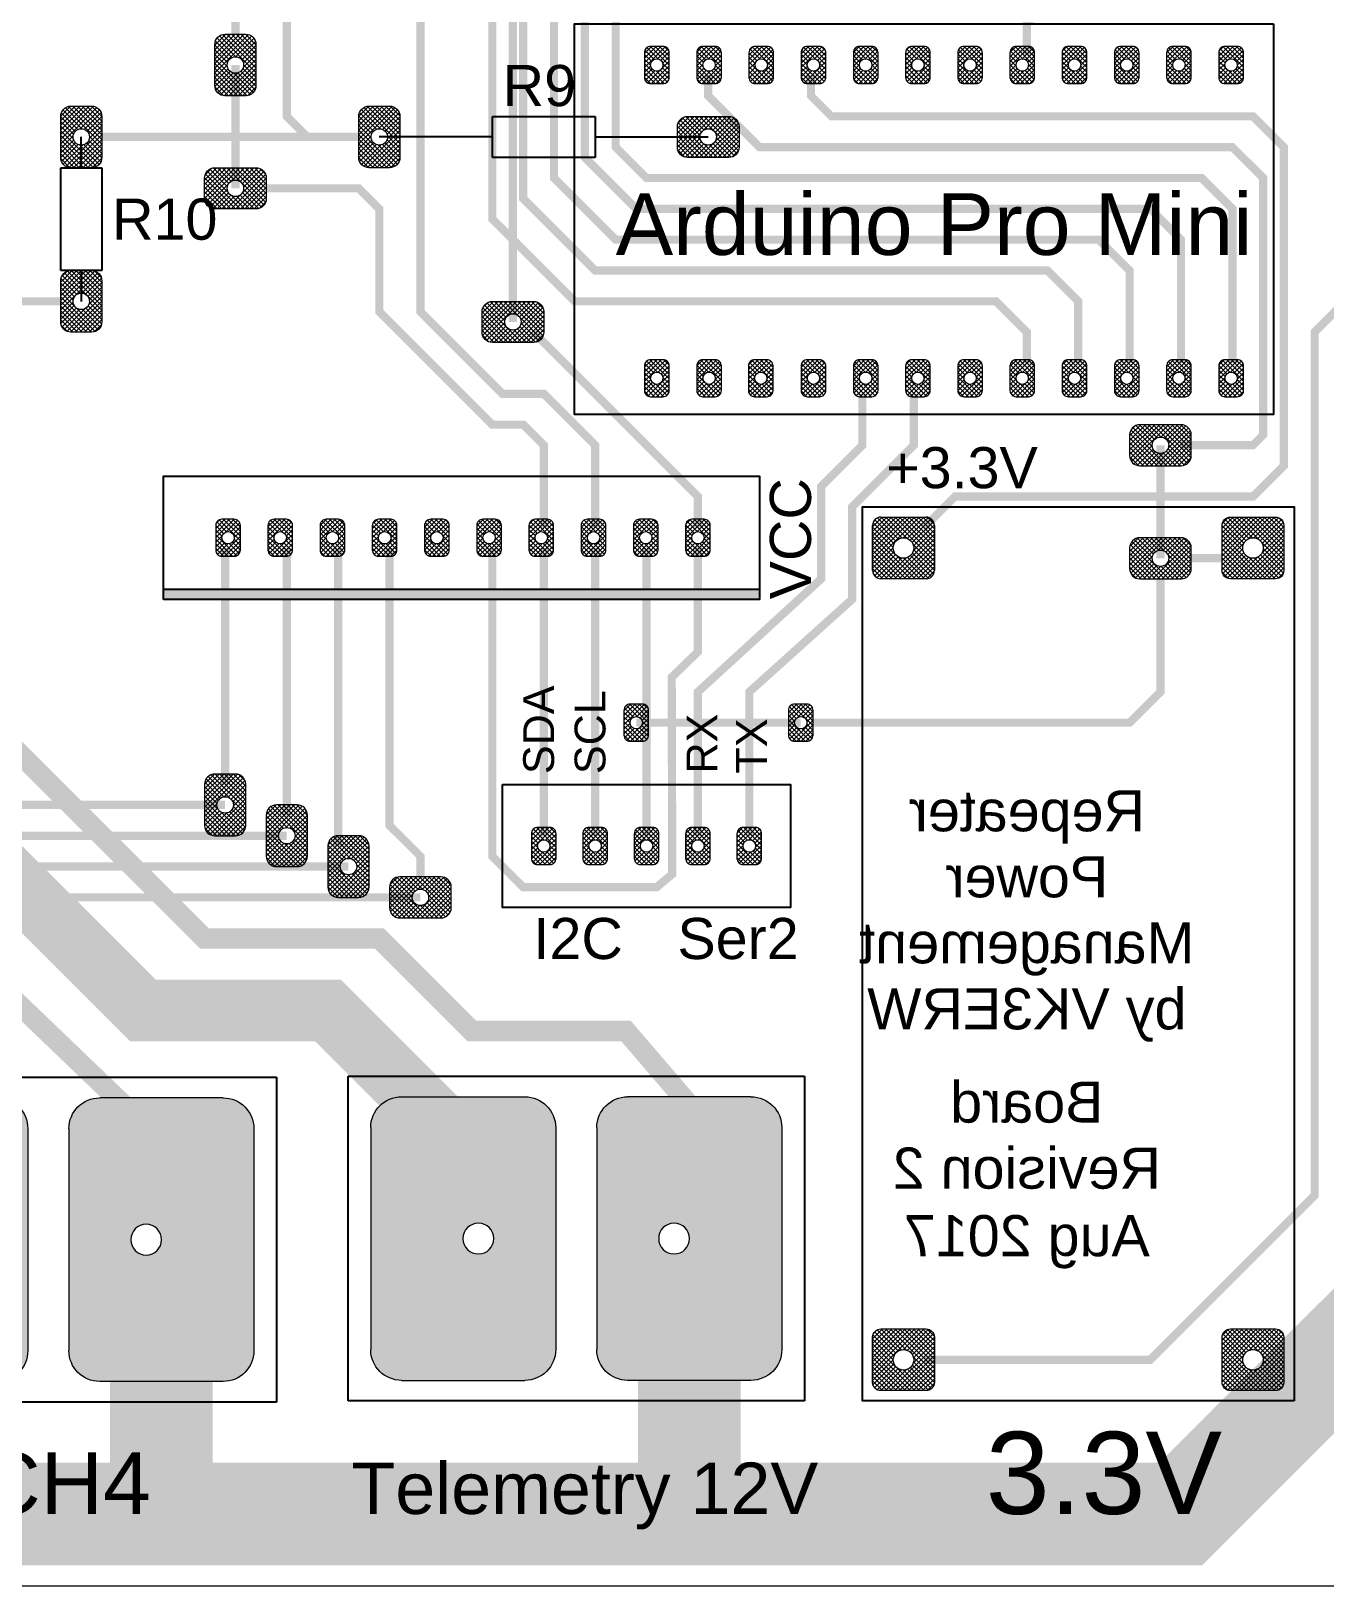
# Model space of a CAD drawing. Header units: millimetres. Extents: x -60 to 250, y -137 to 192.
# Drawn here: x 127.6 to 190.5, y 0 to 75.6 of the extents above; entities that cross this region are included whole.
import ezdxf
from ezdxf.enums import TextEntityAlignment as Align

# ---------------------------------------------------------------- set-up
doc = ezdxf.new("R2010")
doc.units = ezdxf.units.MM
for name, color, linetype, lineweight in [('Board', 5, 'Continuous', 13), ('Copper', 1, 'Continuous', 5), ('Fill', 4, 'Continuous', 9)]:
    doc.layers.add(name, color=color, linetype=linetype, lineweight=lineweight)
doc.layers.add('Bridges', color=6, linetype='Continuous')
doc.layers.add('Screen', color=2, linetype='Continuous')
doc.styles.get("Standard").update_dxf_attribs({"font": 'Arial.ttf'})
pattern_1 = [(45, (0, -9), (-0.1122532, 0.1122532), []), (135, (0, -9), (-0.1122532, -0.1122532), [])]
pattern_2 = [(45, (0, -4.5), (-0.1122532, 0.1122532), []), (135, (0, -4.5), (-0.1122532, -0.1122532), [])]

# ---------------------------------------------------------------- blocks, each defined once
blk = doc.blocks.new('Terminal_2pole')
at = {"layer": 'Copper'}
h = blk.add_hatch(color=256, dxfattribs=at)
h.dxf.hatch_style = 1
h.paths.add_polyline_path([(14.76, 5.4, 0.414214), (13.26, 6.9), (7.26, 6.9, 0.414214), (5.76, 5.4), (5.76, -5.4, 0.414214), (7.26, -6.9), (13.26, -6.9, 0.414214), (14.76, -5.4)])
h.paths.add_polyline_path([(10.27, 0, -1), (8.77, 0, -1)], flags=16)
h.paths.add_polyline_path([(3.76, 5.4, 0.414214), (2.26, 6.9), (-3.74, 6.9, 0.414214), (-5.24, 5.4), (-5.24, -5.4, 0.414214), (-3.74, -6.9), (2.26, -6.9, 0.414214), (3.76, -5.4)])
h.paths.add_polyline_path([(0.75, 0, -1), (-0.75, 0, -1)], flags=16)
for p, q in [((-3.74, 6.9), (2.26, 6.9)), ((13.26, 6.9), (7.26, 6.9)), ((-5.24, 5.4), (-5.24, -5.4)), ((3.76, 5.4), (3.76, -5.4)), ((5.76, 5.4), (5.76, -5.4)), ((14.76, 5.4), (14.76, -5.4)), ((-3.74, -6.9), (2.26, -6.9)), ((13.26, -6.9), (7.26, -6.9))]:
    blk.add_line(p, q, dxfattribs=at)
for centre in [(0, 0), (9.52, 0)]:
    blk.add_circle(centre, 0.75, dxfattribs=at)
for centre, start, end in [((-3.74, 5.4), 90, 180), ((2.26, 5.4), 0, 90), ((7.26, 5.4), 90, 180), ((13.26, 5.4), 0, 90), ((-3.74, -5.4), 180, 270), ((2.26, -5.4), 270, 0), ((7.26, -5.4), 180, 270), ((13.26, -5.4), 270, 0)]:
    blk.add_arc(centre, 1.5, start, end, dxfattribs=at)
at = {"layer": 'Screen'}
for p, q in [((15.86, 7.9), (-6.34, 7.9)), ((-6.34, 7.9), (-6.34, -7.9)), ((15.86, -7.9), (15.86, 7.9)), ((-6.34, -7.9), (15.86, -7.9))]:
    blk.add_line(p, q, dxfattribs=at)

msp = doc.modelspace()

# ---------------------------------------------------------------- hatches: boundary and pattern name
at = {"layer": 'Fill'}
h = msp.add_hatch(dxfattribs=at)
h.set_pattern_fill('ANSI37', color=256, scale=0.05)
h.set_pattern_definition(pattern_1)
h.paths.add_polyline_path([(138, 75.5), (137, 75.5, 0.414214), (136.5, 75), (136.5, 73, 0.414214), (137, 72.5), (137.5, 72.5), (137.5, 73.6, -1), (137.5, 74.4, -1), (137.5, 73.6), (137.5, 72.5), (138, 72.5, 0.414214), (138.5, 73), (138.5, 75, 0.414214)])
h = msp.add_hatch(dxfattribs=at)
h.set_pattern_fill('ANSI37', color=256, scale=0.05)
h.paths.add_polyline_path([(158.3, 73.1, 0.414214), (158.6, 73.4), (158.6, 74.6, 0.414214), (158.3, 74.9), (157.7, 74.9, 0.414214), (157.4, 74.6), (157.4, 73.4, 0.414214), (157.7, 73.1)])
h.paths.add_polyline_path([(157.7, 74, -1), (158.3, 74, -1)], flags=16)
h.paths.add_polyline_path([(160.24, 73.1), (160.84, 73.1, 0.414214), (161.14, 73.4), (161.14, 74.6, 0.414214), (160.84, 74.9), (160.24, 74.9, 0.414214), (159.94, 74.6), (159.94, 73.4, 0.414214)])
h.paths.add_polyline_path([(160.24, 74, -1), (160.84, 74, -1)], flags=16)
h.paths.add_polyline_path([(163.38, 73.1, 0.414214), (163.68, 73.4), (163.68, 74.6, 0.414214), (163.38, 74.9), (162.78, 74.9, 0.414214), (162.48, 74.6), (162.48, 73.4, 0.414214), (162.78, 73.1)])
h.paths.add_polyline_path([(162.78, 74, -1), (163.38, 74, -1)], flags=16)
h.paths.add_polyline_path([(165.92, 73.1, 0.414214), (166.22, 73.4), (166.22, 74.6, 0.414214), (165.92, 74.9), (165.32, 74.9, 0.414214), (165.02, 74.6), (165.02, 73.4, 0.414214), (165.32, 73.1)])
h.paths.add_polyline_path([(165.32, 74, -1), (165.92, 74, -1)], flags=16)
h.paths.add_polyline_path([(167.56, 73.4, 0.414214), (167.86, 73.1), (168.46, 73.1, 0.414214), (168.76, 73.4), (168.76, 74.6, 0.414214), (168.46, 74.9), (167.86, 74.9, 0.414214), (167.56, 74.6)])
h.paths.add_polyline_path([(167.86, 74, -1), (168.46, 74, -1)], flags=16)
h.paths.add_polyline_path([(171, 73.1, 0.414214), (171.3, 73.4), (171.3, 74.6, 0.414214), (171, 74.9), (170.4, 74.9, 0.414214), (170.1, 74.6), (170.1, 73.4, 0.414214), (170.4, 73.1)])
h.paths.add_polyline_path([(170.4, 74, -1), (171, 74, -1)], flags=16)
h.paths.add_polyline_path([(173.54, 73.1, 0.414214), (173.84, 73.4), (173.84, 74.6, 0.414214), (173.54, 74.9), (172.94, 74.9, 0.414214), (172.64, 74.6), (172.64, 73.4, 0.414214), (172.94, 73.1)])
h.paths.add_polyline_path([(172.94, 74, -1), (173.54, 74, -1)], flags=16)
h.paths.add_polyline_path([(175.18, 73.4, 0.414214), (175.48, 73.1), (176.08, 73.1, 0.414214), (176.38, 73.4), (176.38, 74.6, 0.414214), (176.08, 74.9), (175.48, 74.9, 0.414214), (175.18, 74.6)])
h.paths.add_polyline_path([(175.48, 74, -1), (176.08, 74, -1)], flags=16)
h.paths.add_polyline_path([(178.62, 73.1, 0.414214), (178.92, 73.4), (178.92, 74.6, 0.414214), (178.62, 74.9), (178.02, 74.9, 0.414214), (177.72, 74.6), (177.72, 73.4, 0.414214), (178.02, 73.1)])
h.paths.add_polyline_path([(178.02, 74, -1), (178.62, 74, -1)], flags=16)
h.paths.add_polyline_path([(181.16, 73.1, 0.414214), (181.46, 73.4), (181.46, 74.6, 0.414214), (181.16, 74.9), (180.56, 74.9, 0.414214), (180.26, 74.6), (180.26, 73.4, 0.414214), (180.56, 73.1)])
h.paths.add_polyline_path([(180.56, 74, -1), (181.16, 74, -1)], flags=16)
h.paths.add_polyline_path([(183.7, 73.1, 0.414214), (184, 73.4), (184, 74.6, 0.414214), (183.7, 74.9), (183.1, 74.9, 0.414214), (182.8, 74.6), (182.8, 73.4, 0.414214), (183.1, 73.1)])
h.paths.add_polyline_path([(183.1, 74, -1), (183.7, 74, -1)], flags=16)
h.paths.add_polyline_path([(186.24, 73.1, 0.414214), (186.54, 73.4), (186.54, 74.6, 0.414214), (186.24, 74.9), (185.64, 74.9, 0.414214), (185.34, 74.6), (185.34, 73.4, 0.414214), (185.64, 73.1)])
h.paths.add_polyline_path([(185.64, 74, -1), (186.24, 74, -1)], flags=16)
h.paths.add_polyline_path([(185.64, 59.66, 0.414214), (185.34, 59.36), (185.34, 58.16, 0.414214), (185.64, 57.86), (186.24, 57.86, 0.414214), (186.54, 58.16), (186.54, 59.36, 0.414214), (186.24, 59.66)])
h.paths.add_polyline_path([(186.24, 58.76, -1), (185.64, 58.76, -1)], flags=16)
h.paths.add_polyline_path([(183.1, 59.66, 0.414214), (182.8, 59.36), (182.8, 58.16, 0.414214), (183.1, 57.86), (183.7, 57.86, 0.414214), (184, 58.16), (184, 59.36, 0.414214), (183.7, 59.66)])
h.paths.add_polyline_path([(183.7, 58.76, -1), (183.1, 58.76, -1)], flags=16)
h.paths.add_polyline_path([(180.56, 59.66, 0.414214), (180.26, 59.36), (180.26, 58.16, 0.414214), (180.56, 57.86), (181.16, 57.86, 0.414214), (181.46, 58.16), (181.46, 59.36, 0.414214), (181.16, 59.66)])
h.paths.add_polyline_path([(181.16, 58.76, -1), (180.56, 58.76, -1)], flags=16)
h.paths.add_polyline_path([(178.02, 59.66, 0.414214), (177.72, 59.36), (177.72, 58.16, 0.414214), (178.02, 57.86), (178.62, 57.86, 0.414214), (178.92, 58.16), (178.92, 59.36, 0.414214), (178.62, 59.66)])
h.paths.add_polyline_path([(178.62, 58.76, -1), (178.02, 58.76, -1)], flags=16)
h.paths.add_polyline_path([(175.48, 59.66, 0.414214), (175.18, 59.36), (175.18, 58.16, 0.414214), (175.48, 57.86), (176.08, 57.86, 0.414214), (176.38, 58.16), (176.38, 59.36, 0.414214), (176.08, 59.66)])
h.paths.add_polyline_path([(176.08, 58.76, -1), (175.48, 58.76, -1)], flags=16)
h.paths.add_polyline_path([(172.94, 59.66, 0.414214), (172.64, 59.36), (172.64, 58.16, 0.414214), (172.94, 57.86), (173.54, 57.86, 0.414214), (173.84, 58.16), (173.84, 59.36, 0.414214), (173.54, 59.66)])
h.paths.add_polyline_path([(173.54, 58.76, -1), (172.94, 58.76, -1)], flags=16)
h.paths.add_polyline_path([(170.4, 59.66, 0.414214), (170.1, 59.36), (170.1, 58.16, 0.414214), (170.4, 57.86), (171, 57.86, 0.414214), (171.3, 58.16), (171.3, 59.36, 0.414214), (171, 59.66)])
h.paths.add_polyline_path([(171, 58.76, -1), (170.4, 58.76, -1)], flags=16)
h.paths.add_polyline_path([(167.86, 59.66, 0.414214), (167.56, 59.36), (167.56, 58.16, 0.414214), (167.86, 57.86), (168.46, 57.86, 0.414214), (168.76, 58.16), (168.76, 59.36, 0.414214), (168.46, 59.66)])
h.paths.add_polyline_path([(168.46, 58.76, -1), (167.86, 58.76, -1)], flags=16)
h.paths.add_polyline_path([(166.22, 59.36, 0.414214), (165.92, 59.66), (165.32, 59.66, 0.414214), (165.02, 59.36), (165.02, 58.16, 0.414214), (165.32, 57.86), (165.92, 57.86, 0.414214), (166.22, 58.16)])
h.paths.add_polyline_path([(165.92, 58.76, -1), (165.32, 58.76, -1)], flags=16)
h.paths.add_polyline_path([(162.756, 59.66, 0.414214), (162.456, 59.36), (162.456, 58.16, 0.414214), (162.756, 57.86), (163.356, 57.86, 0.414214), (163.656, 58.16), (163.656, 59.36, 0.414214), (163.356, 59.66)])
h.paths.add_polyline_path([(163.356, 58.76, -1), (162.756, 58.76, -1)], flags=16)
h.paths.add_polyline_path([(161.14, 59.36, 0.414214), (160.84, 59.66), (160.24, 59.66, 0.414214), (159.94, 59.36), (159.94, 58.16, 0.414214), (160.24, 57.86), (160.84, 57.86, 0.414214), (161.14, 58.16)])
h.paths.add_polyline_path([(160.84, 58.76, -1), (160.24, 58.76, -1)], flags=16)
h.paths.add_polyline_path([(158.3, 59.66), (157.7, 59.66, 0.414214), (157.4, 59.36), (157.4, 58.16, 0.414214), (157.7, 57.86), (158.3, 57.86, 0.414214), (158.6, 58.16), (158.6, 59.36, 0.414214)])
h.paths.add_polyline_path([(158.3, 58.76, -1), (157.7, 58.76, -1)], flags=16)
h = msp.add_hatch(dxfattribs=at)
h.set_pattern_fill('ANSI37', color=256, scale=0.05)
h.set_pattern_definition(pattern_2)
h.paths.add_polyline_path([(129.5, 69), (130.5, 69, 0.414214), (131, 69.5), (131, 71.5, 0.414214), (130.5, 72), (130, 72), (130, 70.9, -1), (130, 70.1, -1), (130, 70.9), (130, 72), (129.5, 72, 0.414214), (129, 71.5), (129, 69.5, 0.414214)])
h = msp.add_hatch(dxfattribs=at)
h.set_pattern_fill('ANSI37', color=256, scale=0.05)
h.set_pattern_definition([(45, (7, -16.5), (-0.1122532, 0.1122532), []), (135, (7, -16.5), (-0.1122532, -0.1122532), [])])
h.paths.add_polyline_path([(144, 69), (145, 69, 0.414214), (145.5, 69.5), (145.5, 71.5, 0.414214), (145, 72), (144.5, 72), (144.5, 70.9, -1), (144.5, 70.1, -1), (144.5, 70.9), (144.5, 72), (144, 72, 0.414214), (143.5, 71.5), (143.5, 69.5, 0.414214)])
h = msp.add_hatch(dxfattribs=at)
h.set_pattern_fill('ANSI37', color=256, scale=0.05)
h.set_pattern_definition([(45, (23, -6.5), (-0.1122532, 0.1122532), []), (135, (23, -6.5), (-0.1122532, -0.1122532), [])])
h.paths.add_polyline_path([(162, 70), (162, 71, 0.414214), (161.5, 71.5), (159.5, 71.5, 0.414214), (159, 71), (159, 70.5), (160.1, 70.5, -1), (160.9, 70.5, -1), (160.1, 70.5), (159, 70.5), (159, 70, 0.414214), (159.5, 69.5), (161.5, 69.5, 0.414214)])
h = msp.add_hatch(dxfattribs=at)
h.set_pattern_fill('ANSI37', color=256, scale=0.05)
h.set_pattern_definition(pattern_1)
h.paths.add_polyline_path([(139, 67.5), (139, 68.5, 0.414214), (138.5, 69), (136.5, 69, 0.414214), (136, 68.5), (136, 68), (137.1, 68, -1), (137.9, 68, -1), (137.1, 68), (136, 68), (136, 67.5, 0.414214), (136.5, 67), (138.5, 67, 0.414214)])
h = msp.add_hatch(dxfattribs=at)
h.set_pattern_fill('ANSI37', color=256, scale=0.05)
h.set_pattern_definition(pattern_2)
h.paths.add_polyline_path([(129.5, 61), (130.5, 61, 0.414214), (131, 61.5), (131, 63.5, 0.414214), (130.5, 64), (130, 64), (130, 62.9, -1), (130, 62.1, -1), (130, 62.9), (130, 64), (129.5, 64, 0.414214), (129, 63.5), (129, 61.5, 0.414214)])
h = msp.add_hatch(dxfattribs=at)
h.set_pattern_fill('ANSI37', color=256, scale=0.05)
h.paths.add_polyline_path([(152.5, 61), (152.5, 62, 0.414214), (152, 62.5), (150, 62.5, 0.414214), (149.5, 62), (149.5, 61.5), (150.6, 61.5, -1), (151.4, 61.5, -1), (150.6, 61.5), (149.5, 61.5), (149.5, 61, 0.414214), (150, 60.5), (152, 60.5, 0.414214)])
h = msp.add_hatch(dxfattribs=at)
h.set_pattern_fill('ANSI37', color=256, scale=0.05)
h.paths.add_polyline_path([(184, 55), (184, 56, 0.414214), (183.5, 56.5), (181.5, 56.5, 0.414214), (181, 56), (181, 55.5), (182.1, 55.5, -1), (182.9, 55.5, -1), (182.1, 55.5), (181, 55.5), (181, 55, 0.414214), (181.5, 54.5), (183.5, 54.5, 0.414214)])
h = msp.add_hatch(dxfattribs=at)
h.set_pattern_fill('ANSI37', color=256, scale=0.05)
h.paths.add_polyline_path([(136.84, 51.9, 0.414214), (136.54, 51.6), (136.54, 50.4, 0.414214), (136.84, 50.1), (137.44, 50.1, 0.414214), (137.74, 50.4), (137.74, 51.6, 0.414214), (137.44, 51.9)])
h.paths.add_polyline_path([(137.44, 51, -1), (136.84, 51, -1)], flags=16)
h = msp.add_hatch(dxfattribs=at)
h.set_pattern_fill('ANSI37', color=256, scale=0.05)
h.paths.add_polyline_path([(139.38, 51.9, 0.414214), (139.08, 51.6), (139.08, 50.4, 0.414214), (139.38, 50.1), (139.98, 50.1, 0.414214), (140.28, 50.4), (140.28, 51.6, 0.414214), (139.98, 51.9)])
h.paths.add_polyline_path([(139.98, 51, -1), (139.38, 51, -1)], flags=16)
h.paths.add_polyline_path([(141.62, 51.6), (141.62, 50.4, 0.414214), (141.92, 50.1), (142.52, 50.1, 0.414214), (142.82, 50.4), (142.82, 51.6, 0.414214), (142.52, 51.9), (141.92, 51.9, 0.414214)])
h.paths.add_polyline_path([(142.52, 51, -1), (141.92, 51, -1)], flags=16)
h.paths.add_polyline_path([(144.16, 51.6), (144.16, 50.4, 0.414214), (144.46, 50.1), (145.06, 50.1, 0.414214), (145.36, 50.4), (145.36, 51.6, 0.414214), (145.06, 51.9), (144.46, 51.9, 0.414214)])
h.paths.add_polyline_path([(145.06, 51, -1), (144.46, 51, -1)], flags=16)
h.paths.add_polyline_path([(146.7, 51.6), (146.7, 50.4, 0.414214), (147, 50.1), (147.6, 50.1, 0.414214), (147.9, 50.4), (147.9, 51.6, 0.414214), (147.6, 51.9), (147, 51.9, 0.414214)])
h.paths.add_polyline_path([(147.6, 51, -1), (147, 51, -1)], flags=16)
h.paths.add_polyline_path([(149.24, 51.6), (149.24, 50.4, 0.414214), (149.54, 50.1), (150.14, 50.1, 0.414214), (150.44, 50.4), (150.44, 51.6, 0.414214), (150.14, 51.9), (149.54, 51.9, 0.414214)])
h.paths.add_polyline_path([(150.14, 51, -1), (149.54, 51, -1)], flags=16)
h.paths.add_polyline_path([(151.78, 51.6), (151.78, 50.4, 0.414214), (152.08, 50.1), (152.68, 50.1, 0.414214), (152.98, 50.4), (152.98, 51.6, 0.414214), (152.68, 51.9), (152.08, 51.9, 0.414214)])
h.paths.add_polyline_path([(152.68, 51, -1), (152.08, 51, -1)], flags=16)
h.paths.add_polyline_path([(154.32, 51.6), (154.32, 50.4, 0.414214), (154.62, 50.1), (155.22, 50.1, 0.414214), (155.52, 50.4), (155.52, 51.6, 0.414214), (155.22, 51.9), (154.62, 51.9, 0.414214)])
h.paths.add_polyline_path([(155.22, 51, -1), (154.62, 51, -1)], flags=16)
h.paths.add_polyline_path([(156.86, 51.6), (156.86, 50.4, 0.414214), (157.16, 50.1), (157.76, 50.1, 0.414214), (158.06, 50.4), (158.06, 51.6, 0.414214), (157.76, 51.9), (157.16, 51.9, 0.414214)])
h.paths.add_polyline_path([(157.76, 51, -1), (157.16, 51, -1)], flags=16)
h.paths.add_polyline_path([(159.4, 51.6), (159.4, 50.4, 0.414214), (159.7, 50.1), (160.3, 50.1, 0.414214), (160.6, 50.4), (160.6, 51.6, 0.414214), (160.3, 51.9), (159.7, 51.9, 0.414214)])
h.paths.add_polyline_path([(160.3, 51, -1), (159.7, 51, -1)], flags=16)
h = msp.add_hatch(dxfattribs=at)
h.set_pattern_fill('ANSI37', color=256, scale=0.05)
h.paths.add_polyline_path([(168.5, 49.4, 0.414214), (168.9, 49), (171.1, 49, 0.414214), (171.5, 49.4), (171.5, 51.6, 0.414214), (171.1, 52), (168.9, 52, 0.414214), (168.5, 51.6)])
h.paths.add_polyline_path([(169.5, 50.5, -1), (170.5, 50.5, -1)], flags=16)
h = msp.add_hatch(dxfattribs=at)
h.set_pattern_fill('ANSI37', color=256, scale=0.05)
h.paths.add_polyline_path([(171.1, 9.5, 0.414214), (171.5, 9.9), (171.5, 12.1, 0.414214), (171.1, 12.5), (168.9, 12.5, 0.414214), (168.5, 12.1), (168.5, 9.9, 0.414214), (168.9, 9.5)])
h.paths.add_polyline_path([(169.5, 11, -1), (170.5, 11, -1)], flags=16)
h.paths.add_polyline_path([(185.5, 9.9, 0.414214), (185.9, 9.5), (188.1, 9.5, 0.414214), (188.5, 9.9), (188.5, 12.1, 0.414214), (188.1, 12.5), (185.9, 12.5, 0.414214), (185.5, 12.1)])
h.paths.add_polyline_path([(187.5, 11, -1), (186.5, 11, -1)], flags=16)
h.paths.add_polyline_path([(188.5, 51.6, 0.414214), (188.1, 52), (185.9, 52, 0.414214), (185.5, 51.6), (185.5, 49.4, 0.414214), (185.9, 49), (188.1, 49, 0.414214), (188.5, 49.4)])
h.paths.add_polyline_path([(187.5, 50.5, -1), (186.5, 50.5, -1)], flags=16)
h = msp.add_hatch(dxfattribs=at)
h.set_pattern_fill('ANSI37', color=256, scale=0.05)
h.paths.add_polyline_path([(184, 49.5), (184, 50.5, 0.414214), (183.5, 51), (181.5, 51, 0.414214), (181, 50.5), (181, 50), (182.1, 50, -1), (182.9, 50, -1), (182.1, 50), (181, 50), (181, 49.5, 0.414214), (181.5, 49), (183.5, 49, 0.414214)])
h = msp.add_hatch(dxfattribs=at)
h.set_pattern_fill('ANSI37', color=256, scale=0.05)
h.paths.add_polyline_path([(157.6, 42.6, 0.414214), (157.3, 42.9), (156.7, 42.9, 0.414214), (156.4, 42.6), (156.4, 41.4, 0.414214), (156.7, 41.1), (157.3, 41.1, 0.414214), (157.6, 41.4)])
h.paths.add_polyline_path([(157.3, 42, -1), (156.7, 42, -1)], flags=16)
h = msp.add_hatch(dxfattribs=at)
h.set_pattern_fill('ANSI37', color=256, scale=0.05)
h.paths.add_polyline_path([(165.6, 42.6, 0.414214), (165.3, 42.9), (164.7, 42.9, 0.414214), (164.4, 42.6), (164.4, 41.4, 0.414214), (164.7, 41.1), (165.3, 41.1, 0.414214), (165.6, 41.4)])
h.paths.add_polyline_path([(165.3, 42, -1), (164.7, 42, -1)], flags=16)
h = msp.add_hatch(dxfattribs=at)
h.set_pattern_fill('ANSI37', color=256, scale=0.05)
h.paths.add_polyline_path([(137.5, 39.5), (136.5, 39.5, 0.414214), (136, 39), (136, 37, 0.414214), (136.5, 36.5), (137, 36.5), (137, 37.6, -1), (137, 38.4, -1), (137, 37.6), (137, 36.5), (137.5, 36.5, 0.414214), (138, 37), (138, 39, 0.414214)])
h = msp.add_hatch(dxfattribs=at)
h.set_pattern_fill('ANSI37', color=256, scale=0.05)
h.paths.add_polyline_path([(140.5, 38), (139.5, 38, 0.414214), (139, 37.5), (139, 35.5, 0.414214), (139.5, 35), (140, 35), (140, 36.1, -1), (140, 36.9, -1), (140, 36.1), (140, 35), (140.5, 35, 0.414214), (141, 35.5), (141, 37.5, 0.414214)])
h = msp.add_hatch(dxfattribs=at)
h.set_pattern_fill('ANSI37', color=256, scale=0.05)
h.paths.add_polyline_path([(143.5, 36.5), (142.5, 36.5, 0.414214), (142, 36), (142, 34, 0.414214), (142.5, 33.5), (143, 33.5), (143, 34.6, -1), (143, 35.4, -1), (143, 34.6), (143, 33.5), (143.5, 33.5, 0.414214), (144, 34), (144, 36, 0.414214)])
h = msp.add_hatch(dxfattribs=at)
h.set_pattern_fill('ANSI37', color=256, scale=0.05)
h.paths.add_polyline_path([(153.1, 36.6, 0.414214), (152.8, 36.9), (152.2, 36.9, 0.414214), (151.9, 36.6), (151.9, 35.4, 0.414214), (152.2, 35.1), (152.8, 35.1, 0.414214), (153.1, 35.4)])
h.paths.add_polyline_path([(152.8, 36, -1), (152.2, 36, -1)], flags=16)
h = msp.add_hatch(dxfattribs=at)
h.set_pattern_fill('ANSI37', color=256, scale=0.05)
h.paths.add_polyline_path([(155.6, 36.6, 0.414214), (155.3, 36.9), (154.7, 36.9, 0.414214), (154.4, 36.6), (154.4, 35.4, 0.414214), (154.7, 35.1), (155.3, 35.1, 0.414214), (155.6, 35.4)])
h.paths.add_polyline_path([(155.3, 36, -1), (154.7, 36, -1)], flags=16)
h = msp.add_hatch(dxfattribs=at)
h.set_pattern_fill('ANSI37', color=256, scale=0.05)
h.paths.add_polyline_path([(158.1, 36.6, 0.414214), (157.8, 36.9), (157.2, 36.9, 0.414214), (156.9, 36.6), (156.9, 35.4, 0.414214), (157.2, 35.1), (157.8, 35.1, 0.414214), (158.1, 35.4)])
h.paths.add_polyline_path([(157.8, 36, -1), (157.2, 36, -1)], flags=16)
h = msp.add_hatch(dxfattribs=at)
h.set_pattern_fill('ANSI37', color=256, scale=0.05)
h.paths.add_polyline_path([(160.6, 36.6, 0.414214), (160.3, 36.9), (159.7, 36.9, 0.414214), (159.4, 36.6), (159.4, 35.4, 0.414214), (159.7, 35.1), (160.3, 35.1, 0.414214), (160.6, 35.4)])
h.paths.add_polyline_path([(160.3, 36, -1), (159.7, 36, -1)], flags=16)
h = msp.add_hatch(dxfattribs=at)
h.set_pattern_fill('ANSI37', color=256, scale=0.05)
h.paths.add_polyline_path([(163.1, 36.6, 0.414214), (162.8, 36.9), (162.2, 36.9, 0.414214), (161.9, 36.6), (161.9, 35.4, 0.414214), (162.2, 35.1), (162.8, 35.1, 0.414214), (163.1, 35.4)])
h.paths.add_polyline_path([(162.8, 36, -1), (162.2, 36, -1)], flags=16)
h = msp.add_hatch(dxfattribs=at)
h.set_pattern_fill('ANSI37', color=256, scale=0.05)
h.paths.add_polyline_path([(145, 34), (145, 33, 0.414214), (145.5, 32.5), (147.5, 32.5, 0.414214), (148, 33), (148, 33.5), (146.9, 33.5, -1), (146.1, 33.5, -1), (146.9, 33.5), (148, 33.5), (148, 34, 0.414214), (147.5, 34.5), (145.5, 34.5, 0.414214)])
at = {"layer": 'Screen'}
h = msp.add_hatch(color=256, dxfattribs=at)
h.dxf.hatch_style = 1
h.paths.add_polyline_path([(134, 48.5), (134, 48), (163, 48), (163, 48.5)])

# ---------------------------------------------------------------- linework, layer by layer
at = {"layer": 'Board'}
msp.add_line((114, 0), (202, 0), dxfattribs=at)
at = {"layer": 'Bridges', "lineweight": 211, "const_width": 0.4}
msp.add_lwpolyline([(147, 101), (149.5, 101, -0.333333), (151, 99.5), (151, 61.5)], format="xyb", dxfattribs=at)
for points in [[(137.5, 74), (137.5, 68)], [(182.5, 55.5), (182.5, 50)], [(157, 42), (165, 42)]]:
    msp.add_lwpolyline(points, dxfattribs=at)
at = {"layer": 'Bridges', "lineweight": 211}
for points in [[(106.5, 38, 0.4, 0.4, 0), (137, 38, 0, 0, 0)], [(77.5, 36.5, 0.4, 0.4, 0), (140, 36.5, 0, 0, 0)], [(51, 35, 0.4, 0.4, 0), (143, 35, 0, 0, 0)], [(25.5, 33.5, 0.4, 0.4, 0), (146.5, 33.5, 0, 0, 0)]]:
    msp.add_lwpolyline(points, format="xyseb", dxfattribs=at)
at = {"layer": 'Copper', "lineweight": 0}
for p, q in [((168.5, 49.4), (168.5, 51.6)), ((168.9, 52), (171.1, 52)), ((171.5, 51.6), (171.5, 49.4)), ((171.1, 49), (168.9, 49))]:
    msp.add_line(p, q, dxfattribs=at)
at = {"layer": 'Copper', "lineweight": 211}
for points, const_width in [([(134, 120.5), (154.5, 120.5), (156, 119), (156, 70), (157.5, 68.5), (184.5, 68.5), (186, 67), (186, 59.5)], 0.4), ([(134, 117.5), (152.5, 117.5), (154.5, 115.5), (154.5, 69.5), (157, 67), (182, 67), (183.5, 65.5), (183.5, 59.5)], 0.4), ([(134, 115), (151.5, 115), (153, 113.5), (153, 68.5), (156, 65.5), (179.5, 65.5), (181, 64), (181, 59.5)], 0.4), ([(134, 112.5), (150, 112.5), (151.5, 111), (151.5, 67.5), (155, 64), (177, 64), (178.5, 62.5), (178.5, 59.5)], 0.4), ([(134, 110), (148.5, 110), (150, 108.5), (150, 66.5), (154, 62.5), (174.5, 62.5), (176, 61), (176, 59.5)], 0.4), ([(141.5, 95.7), (138.263, 95.702), (137.5, 95), (137.5, 75.5)], 0.4), ([(143.5, 70.5), (141, 70.5), (140, 71.5), (140, 84), (141.5, 85.5)], 0.4), ([(146.5, 83), (146.5, 82.5), (145, 81), (145, 78), (146.5, 76.5), (146.5, 62), (150.5, 58), (152.5, 58), (155, 55.5), (155, 51.5)], 0.4), ([(189.5, 79.5), (189.5, 78.5), (188.5, 77.5), (177.5, 77.5), (176, 76), (176, 74.5)], 0.4), ([(160.5, 73.5), (160.5, 72.5), (163, 70), (186, 70), (187.5, 68.5), (187.5, 56), (187, 55.5), (183.5, 55.5)], 0.4), ([(165.5, 73.5), (165.5, 72.5), (166.5, 71.5), (187, 71.5), (188.5, 70), (188.5, 54.5), (187, 53), (172.5, 53), (171, 51.5)], 0.4), ([(117.46, 69), (114.5, 69), (112, 66.5), (112, 42.5), (116, 38.5), (122.5, 38.5), (133, 28), (142, 28), (148.5, 21.5)], 3), ([(139, 68), (143.5, 68), (144.5, 67), (144.5, 62), (150, 56.5), (151.5, 56.5), (152.5, 55.5), (152.5, 51.5)], 0.4), ([(171, 11), (182, 11), (190, 19), (190, 61), (193, 64)], 0.4), ([(129, 62.5), (122.5, 62.5), (121, 61), (121, 46)], 0.4), ([(152, 61), (160, 53), (160, 51.5)], 0.4), ([(137, 50.5), (137, 39)], 0.4), ([(140, 50.5), (140, 37.5)], 0.4), ([(142.5, 50.5), (142.5, 36)], 0.4), ([(145, 50.5), (145, 37), (146.5, 35.5), (146.5, 34.5)], 0.4), ([(97.5, 44.5), (105.5, 44.5), (115.5, 34.5), (120.5, 34.5), (133, 22.5)], 1), ([(124, 43.5), (136, 31.5), (144.5, 31.5), (149, 27), (156.5, 27), (159.5, 23.5)], 1), ([(92.5, 13), (108.5, 13), (117.5, 3.5), (183.5, 3.5), (197.5, 17.5), (197.5, 28)], 5), ([(133.9, 9.946), (133.9, 3.5)], 5), ([(159.58, 10), (159.58, 5)], 5)]:
    msp.add_lwpolyline(points, dxfattribs=dict(at, const_width=const_width))
at = {"layer": 'Copper'}
for points in [[(136.5, 73), (136.5, 75, -0.414214), (137, 75.5), (138, 75.5, -0.414214), (138.5, 75), (138.5, 73, -0.414214), (138, 72.5), (137, 72.5, -0.414214)], [(157.7, 73.1), (158.3, 73.1, 0.414214), (158.6, 73.4), (158.6, 74.6, 0.414214), (158.3, 74.9), (157.7, 74.9, 0.414214), (157.4, 74.6), (157.4, 73.4, 0.414214)], [(160.24, 73.1), (160.84, 73.1, 0.414214), (161.14, 73.4), (161.14, 74.6, 0.414214), (160.84, 74.9), (160.24, 74.9, 0.414214), (159.94, 74.6), (159.94, 73.4, 0.414214)], [(162.78, 73.1), (163.38, 73.1, 0.414214), (163.68, 73.4), (163.68, 74.6, 0.414214), (163.38, 74.9), (162.78, 74.9, 0.414214), (162.48, 74.6), (162.48, 73.4, 0.414214)], [(165.32, 73.1), (165.92, 73.1, 0.414214), (166.22, 73.4), (166.22, 74.6, 0.414214), (165.92, 74.9), (165.32, 74.9, 0.414214), (165.02, 74.6), (165.02, 73.4, 0.414214)], [(167.86, 73.1), (168.46, 73.1, 0.414214), (168.76, 73.4), (168.76, 74.6, 0.414214), (168.46, 74.9), (167.86, 74.9, 0.414214), (167.56, 74.6), (167.56, 73.4, 0.414214)], [(170.4, 73.1), (171, 73.1, 0.414214), (171.3, 73.4), (171.3, 74.6, 0.414214), (171, 74.9), (170.4, 74.9, 0.414214), (170.1, 74.6), (170.1, 73.4, 0.414214)], [(172.94, 73.1), (173.54, 73.1, 0.414214), (173.84, 73.4), (173.84, 74.6, 0.414214), (173.54, 74.9), (172.94, 74.9, 0.414214), (172.64, 74.6), (172.64, 73.4, 0.414214)], [(175.48, 73.1), (176.08, 73.1, 0.414214), (176.38, 73.4), (176.38, 74.6, 0.414214), (176.08, 74.9), (175.48, 74.9, 0.414214), (175.18, 74.6), (175.18, 73.4, 0.414214)], [(178.02, 73.1), (178.62, 73.1, 0.414214), (178.92, 73.4), (178.92, 74.6, 0.414214), (178.62, 74.9), (178.02, 74.9, 0.414214), (177.72, 74.6), (177.72, 73.4, 0.414214)], [(180.56, 73.1), (181.16, 73.1, 0.414214), (181.46, 73.4), (181.46, 74.6, 0.414214), (181.16, 74.9), (180.56, 74.9, 0.414214), (180.26, 74.6), (180.26, 73.4, 0.414214)], [(183.1, 73.1), (183.7, 73.1, 0.414214), (184, 73.4), (184, 74.6, 0.414214), (183.7, 74.9), (183.1, 74.9, 0.414214), (182.8, 74.6), (182.8, 73.4, 0.414214)], [(185.64, 73.1), (186.24, 73.1, 0.414214), (186.54, 73.4), (186.54, 74.6, 0.414214), (186.24, 74.9), (185.64, 74.9, 0.414214), (185.34, 74.6), (185.34, 73.4, 0.414214)], [(129, 69.5), (129, 71.5, -0.414214), (129.5, 72), (130.5, 72, -0.414214), (131, 71.5), (131, 69.5, -0.414214), (130.5, 69), (129.5, 69, -0.414214)], [(143.5, 69.5), (143.5, 71.5, -0.414214), (144, 72), (145, 72, -0.414214), (145.5, 71.5), (145.5, 69.5, -0.414214), (145, 69), (144, 69, -0.414214)], [(159.5, 71.5), (161.5, 71.5, -0.414214), (162, 71), (162, 70, -0.414214), (161.5, 69.5), (159.5, 69.5, -0.414214), (159, 70), (159, 71, -0.414214)], [(136.5, 69), (138.5, 69, -0.414214), (139, 68.5), (139, 67.5, -0.414214), (138.5, 67), (136.5, 67, -0.414214), (136, 67.5), (136, 68.5, -0.414214)], [(129, 61.5), (129, 63.5, -0.414214), (129.5, 64), (130.5, 64, -0.414214), (131, 63.5), (131, 61.5, -0.414214), (130.5, 61), (129.5, 61, -0.414214)], [(150, 62.5), (152, 62.5, -0.414214), (152.5, 62), (152.5, 61, -0.414214), (152, 60.5), (150, 60.5, -0.414214), (149.5, 61), (149.5, 62, -0.414214)], [(157.7, 57.86), (158.3, 57.86, 0.414214), (158.6, 58.16), (158.6, 59.36, 0.414214), (158.3, 59.66), (157.7, 59.66, 0.414214), (157.4, 59.36), (157.4, 58.16, 0.414214)], [(160.24, 57.86), (160.84, 57.86, 0.414214), (161.14, 58.16), (161.14, 59.36, 0.414214), (160.84, 59.66), (160.24, 59.66, 0.414214), (159.94, 59.36), (159.94, 58.16, 0.414214)], [(162.756, 57.86), (163.356, 57.86, 0.414214), (163.656, 58.16), (163.656, 59.36, 0.414214), (163.356, 59.66), (162.756, 59.66, 0.414214), (162.456, 59.36), (162.456, 58.16, 0.414214)], [(165.32, 57.86), (165.92, 57.86, 0.414214), (166.22, 58.16), (166.22, 59.36, 0.414214), (165.92, 59.66), (165.32, 59.66, 0.414214), (165.02, 59.36), (165.02, 58.16, 0.414214)], [(167.86, 57.86), (168.46, 57.86, 0.414214), (168.76, 58.16), (168.76, 59.36, 0.414214), (168.46, 59.66), (167.86, 59.66, 0.414214), (167.56, 59.36), (167.56, 58.16, 0.414214)], [(170.4, 57.86), (171, 57.86, 0.414214), (171.3, 58.16), (171.3, 59.36, 0.414214), (171, 59.66), (170.4, 59.66, 0.414214), (170.1, 59.36), (170.1, 58.16, 0.414214)], [(172.94, 57.86), (173.54, 57.86, 0.414214), (173.84, 58.16), (173.84, 59.36, 0.414214), (173.54, 59.66), (172.94, 59.66, 0.414214), (172.64, 59.36), (172.64, 58.16, 0.414214)], [(175.48, 57.86), (176.08, 57.86, 0.414214), (176.38, 58.16), (176.38, 59.36, 0.414214), (176.08, 59.66), (175.48, 59.66, 0.414214), (175.18, 59.36), (175.18, 58.16, 0.414214)], [(178.02, 57.86), (178.62, 57.86, 0.414214), (178.92, 58.16), (178.92, 59.36, 0.414214), (178.62, 59.66), (178.02, 59.66, 0.414214), (177.72, 59.36), (177.72, 58.16, 0.414214)], [(180.56, 57.86), (181.16, 57.86, 0.414214), (181.46, 58.16), (181.46, 59.36, 0.414214), (181.16, 59.66), (180.56, 59.66, 0.414214), (180.26, 59.36), (180.26, 58.16, 0.414214)], [(183.1, 57.86), (183.7, 57.86, 0.414214), (184, 58.16), (184, 59.36, 0.414214), (183.7, 59.66), (183.1, 59.66, 0.414214), (182.8, 59.36), (182.8, 58.16, 0.414214)], [(185.64, 57.86), (186.24, 57.86, 0.414214), (186.54, 58.16), (186.54, 59.36, 0.414214), (186.24, 59.66), (185.64, 59.66, 0.414214), (185.34, 59.36), (185.34, 58.16, 0.414214)], [(136.84, 50.1), (137.44, 50.1, 0.414214), (137.74, 50.4), (137.74, 51.6, 0.414214), (137.44, 51.9), (136.84, 51.9, 0.414214), (136.54, 51.6), (136.54, 50.4, 0.414214)], [(139.38, 50.1), (139.98, 50.1, 0.414214), (140.28, 50.4), (140.28, 51.6, 0.414214), (139.98, 51.9), (139.38, 51.9, 0.414214), (139.08, 51.6), (139.08, 50.4, 0.414214)], [(141.92, 50.1), (142.52, 50.1, 0.414214), (142.82, 50.4), (142.82, 51.6, 0.414214), (142.52, 51.9), (141.92, 51.9, 0.414214), (141.62, 51.6), (141.62, 50.4, 0.414214)], [(144.46, 50.1), (145.06, 50.1, 0.414214), (145.36, 50.4), (145.36, 51.6, 0.414214), (145.06, 51.9), (144.46, 51.9, 0.414214), (144.16, 51.6), (144.16, 50.4, 0.414214)], [(147, 50.1), (147.6, 50.1, 0.414214), (147.9, 50.4), (147.9, 51.6, 0.414214), (147.6, 51.9), (147, 51.9, 0.414214), (146.7, 51.6), (146.7, 50.4, 0.414214)], [(149.54, 50.1), (150.14, 50.1, 0.414214), (150.44, 50.4), (150.44, 51.6, 0.414214), (150.14, 51.9), (149.54, 51.9, 0.414214), (149.24, 51.6), (149.24, 50.4, 0.414214)], [(152.08, 50.1), (152.68, 50.1, 0.414214), (152.98, 50.4), (152.98, 51.6, 0.414214), (152.68, 51.9), (152.08, 51.9, 0.414214), (151.78, 51.6), (151.78, 50.4, 0.414214)], [(154.62, 50.1), (155.22, 50.1, 0.414214), (155.52, 50.4), (155.52, 51.6, 0.414214), (155.22, 51.9), (154.62, 51.9, 0.414214), (154.32, 51.6), (154.32, 50.4, 0.414214)], [(157.16, 50.1), (157.76, 50.1, 0.414214), (158.06, 50.4), (158.06, 51.6, 0.414214), (157.76, 51.9), (157.16, 51.9, 0.414214), (156.86, 51.6), (156.86, 50.4, 0.414214)], [(159.7, 50.1), (160.3, 50.1, 0.414214), (160.6, 50.4), (160.6, 51.6, 0.414214), (160.3, 51.9), (159.7, 51.9, 0.414214), (159.4, 51.6), (159.4, 50.4, 0.414214)], [(185.9, 49, -0.414214), (185.5, 49.4), (185.5, 51.6, -0.414214), (185.9, 52), (188.1, 52, -0.414214), (188.5, 51.6), (188.5, 49.4, -0.414214), (188.1, 49)], [(156.7, 41.1), (157.3, 41.1, 0.414214), (157.6, 41.4), (157.6, 42.6, 0.414214), (157.3, 42.9), (156.7, 42.9, 0.414214), (156.4, 42.6), (156.4, 41.4, 0.414214)], [(164.7, 41.1), (165.3, 41.1, 0.414214), (165.6, 41.4), (165.6, 42.6, 0.414214), (165.3, 42.9), (164.7, 42.9, 0.414214), (164.4, 42.6), (164.4, 41.4, 0.414214)], [(152.2, 35.1), (152.8, 35.1, 0.414214), (153.1, 35.4), (153.1, 36.6, 0.414214), (152.8, 36.9), (152.2, 36.9, 0.414214), (151.9, 36.6), (151.9, 35.4, 0.414214)], [(154.7, 35.1), (155.3, 35.1, 0.414214), (155.6, 35.4), (155.6, 36.6, 0.414214), (155.3, 36.9), (154.7, 36.9, 0.414214), (154.4, 36.6), (154.4, 35.4, 0.414214)], [(157.2, 35.1), (157.8, 35.1, 0.414214), (158.1, 35.4), (158.1, 36.6, 0.414214), (157.8, 36.9), (157.2, 36.9, 0.414214), (156.9, 36.6), (156.9, 35.4, 0.414214)], [(159.7, 35.1), (160.3, 35.1, 0.414214), (160.6, 35.4), (160.6, 36.6, 0.414214), (160.3, 36.9), (159.7, 36.9, 0.414214), (159.4, 36.6), (159.4, 35.4, 0.414214)], [(162.2, 35.1), (162.8, 35.1, 0.414214), (163.1, 35.4), (163.1, 36.6, 0.414214), (162.8, 36.9), (162.2, 36.9, 0.414214), (161.9, 36.6), (161.9, 35.4, 0.414214)], [(168.9, 9.5, -0.414214), (168.5, 9.9), (168.5, 12.1, -0.414214), (168.9, 12.5), (171.1, 12.5, -0.414214), (171.5, 12.1), (171.5, 9.9, -0.414214), (171.1, 9.5)], [(185.9, 9.5, -0.414214), (185.5, 9.9), (185.5, 12.1, -0.414214), (185.9, 12.5), (188.1, 12.5, -0.414214), (188.5, 12.1), (188.5, 9.9, -0.414214), (188.1, 9.5)]]:
    msp.add_lwpolyline(points, format="xyb", close=True, dxfattribs=at)
at = {"layer": 'Copper', "lineweight": 0, "const_width": 0.4}
msp.add_lwpolyline([(131, 70.5), (141, 70.5)], dxfattribs=at)
at = {"layer": 'Copper', "const_width": 0.4}
for points in [[(160, 36.5), (160, 43.5), (166, 49), (166, 53.5), (168, 55.5), (168, 58)], [(162.5, 36.5), (162.5, 43.5), (167.5, 48), (167.5, 52.5), (170.5, 55.5), (170.5, 58)], [(150, 50.5), (150, 35.5), (151.5, 34), (158, 34), (158.751, 34.634), (158.723, 44.21), (160, 45.449), (160, 50.552)], [(152.5, 50.5), (152.5, 36.5)], [(155, 50.5), (155, 36.5)], [(157.5, 50.5), (157.5, 36.5)], [(184, 50), (185.5, 50)], [(165.5, 42), (181, 42), (182.5, 43.5), (182.5, 49)]]:
    msp.add_lwpolyline(points, dxfattribs=at)
at = {"layer": 'Copper', "lineweight": 0}
for points in [[(181, 55, 0.414214), (181.5, 54.5), (183.5, 54.5, 0.414214), (184, 55), (184, 56, 0.414214), (183.5, 56.5), (181.5, 56.5, 0.414214), (181, 56)], [(181, 49.5, 0.414214), (181.5, 49), (183.5, 49, 0.414214), (184, 49.5), (184, 50.5, 0.414214), (183.5, 51), (181.5, 51, 0.414214), (181, 50.5)], [(137.5, 36.5, 0.414214), (138, 37), (138, 39, 0.414214), (137.5, 39.5), (136.5, 39.5, 0.414214), (136, 39), (136, 37, 0.414214), (136.5, 36.5)], [(140.5, 35, 0.414214), (141, 35.5), (141, 37.5, 0.414214), (140.5, 38), (139.5, 38, 0.414214), (139, 37.5), (139, 35.5, 0.414214), (139.5, 35)], [(143.5, 33.5, 0.414214), (144, 34), (144, 36, 0.414214), (143.5, 36.5), (142.5, 36.5, 0.414214), (142, 36), (142, 34, 0.414214), (142.5, 33.5)], [(145, 33, 0.414214), (145.5, 32.5), (147.5, 32.5, 0.414214), (148, 33), (148, 34, 0.414214), (147.5, 34.5), (145.5, 34.5, 0.414214), (145, 34)]]:
    msp.add_lwpolyline(points, format="xyb", close=True, dxfattribs=at)
at = {"layer": 'Copper'}
for centre, radius in [((137.5, 74), 0.4), ((158, 74), 0.3), ((160.54, 74), 0.3), ((163.08, 74), 0.3), ((165.62, 74), 0.3), ((168.16, 74), 0.3), ((170.7, 74), 0.3), ((173.24, 74), 0.3), ((175.78, 74), 0.3), ((178.32, 74), 0.3), ((180.86, 74), 0.3), ((183.4, 74), 0.3), ((185.94, 74), 0.3), ((130, 70.5), 0.4), ((144.5, 70.5), 0.4), ((160.5, 70.5), 0.4), ((137.5, 68), 0.4), ((130, 62.5), 0.4), ((151, 61.5), 0.4), ((158, 58.76), 0.3), ((160.54, 58.76), 0.3), ((163.056, 58.76), 0.3), ((165.62, 58.76), 0.3), ((168.16, 58.76), 0.3), ((170.7, 58.76), 0.3), ((173.24, 58.76), 0.3), ((175.78, 58.76), 0.3), ((178.32, 58.76), 0.3), ((180.86, 58.76), 0.3), ((183.4, 58.76), 0.3), ((185.94, 58.76), 0.3), ((137.14, 51), 0.3), ((139.68, 51), 0.3), ((142.22, 51), 0.3), ((144.76, 51), 0.3), ((147.3, 51), 0.3), ((149.84, 51), 0.3), ((152.38, 51), 0.3), ((154.92, 51), 0.3), ((157.46, 51), 0.3), ((160, 51), 0.3), ((170, 50.5), 0.5), ((187, 50.5), 0.5), ((157, 42), 0.3), ((165, 42), 0.3), ((152.5, 36), 0.3), ((155, 36), 0.3), ((157.5, 36), 0.3), ((160, 36), 0.3), ((162.5, 36), 0.3), ((170, 11), 0.5), ((187, 11), 0.5)]:
    msp.add_circle(centre, radius, dxfattribs=at)
at = {"layer": 'Copper', "lineweight": 0}
for centre in [(182.5, 55.5), (182.5, 50), (137, 38), (140, 36.5), (143, 35), (146.5, 33.5)]:
    msp.add_circle(centre, 0.4, dxfattribs=at)
for centre, start, end in [((168.9, 51.6), 90, 180), ((171.1, 51.6), 0, 90), ((168.9, 49.4), 180, 270), ((171.1, 49.4), 270, 0)]:
    msp.add_arc(centre, 0.4, start, end, dxfattribs=at)
at = {"layer": 'Screen'}
for p, q in [((150, 69.5), (150, 71.5)), ((150, 71.5), (155, 71.5)), ((155, 71.5), (155, 69.5)), ((130, 69), (130, 70.5)), ((150, 70.5), (144.5, 70.5)), ((155, 70.5), (160.5, 70.5)), ((129, 64), (129, 69)), ((129, 69), (131, 69)), ((131, 69), (131, 64)), ((155, 69.5), (150, 69.5)), ((131, 64), (129, 64)), ((130, 64), (130, 62.5)), ((134, 48.5), (163, 48.5))]:
    msp.add_line(p, q, dxfattribs=at)
for points in [[(188, 76), (188, 57), (154, 57), (154, 76)], [(134, 48), (134, 54), (163, 54), (163, 48)], [(189, 9), (168, 9), (168, 52.5), (189, 52.5)], [(150.5, 39), (164.5, 39), (164.5, 33), (150.5, 33)]]:
    msp.add_lwpolyline(points, close=True, dxfattribs=at)

# ---------------------------------------------------------------- block references
at = {"layer": 'Copper', "xscale": -1}
for p in [(133.16, 16.846), (158.84, 16.9)]:
    msp.add_blockref('Terminal_2pole', p, dxfattribs=at)

# ---------------------------------------------------------------- texts
at = {"layer": 'Copper', "lineweight": 0, "text_generation_flag": 2}
for s, p in [('Repeater', (176, 36.716)), ('Power', (176, 33.503)), ('Management', (176, 30.291)), ('by VK3ERW', (176, 27.078)), ('Board', (176, 22.541)), ('Revision 2', (176, 19.328)), ('Aug 2017', (176, 16.041))]:
    msp.add_text(s, height=2, dxfattribs=at).set_placement(p, align=Align.CENTER)
at = {"layer": 'Screen'}
for s, height, p in [('R9', 2, (150.5, 72)), ('R10', 2, (131.5, 65.5)), ('Arduino Pro Mini', 3, (156, 64.76)), ('+3.3V', 2, (169.155, 53.409)), ('CH4', 3, (125, 3.5))]:
    msp.add_text(s, height=height, dxfattribs=at).set_placement(p)
msp.add_text('VCC', height=2, rotation=90, dxfattribs=at).set_placement((165.5, 48))
at = {"layer": 'Screen', "lineweight": 0}
for s, p in [('SDA', (153, 39.5)), ('SCL', (155.5, 39.5)), ('RX', (160.944, 39.527)), ('TX', (163.353, 39.527))]:
    msp.add_text(s, height=1.5, rotation=90, dxfattribs=at).set_placement(p)
at = {"layer": 'Screen', "lineweight": 211}
for s, height, p in [('I2C', 2, (152, 30.5)), ('Ser2', 2, (159, 30.5)), ('3.3V', 4, (174, 3.5))]:
    msp.add_text(s, height=height, dxfattribs=at).set_placement(p)
at = {"layer": 'Screen'}
msp.add_text('Telemetry 12V', height=2.5, dxfattribs=at).set_placement((154.5, 3.5), align=Align.CENTER)

doc.saveas('drawing.dxf')
